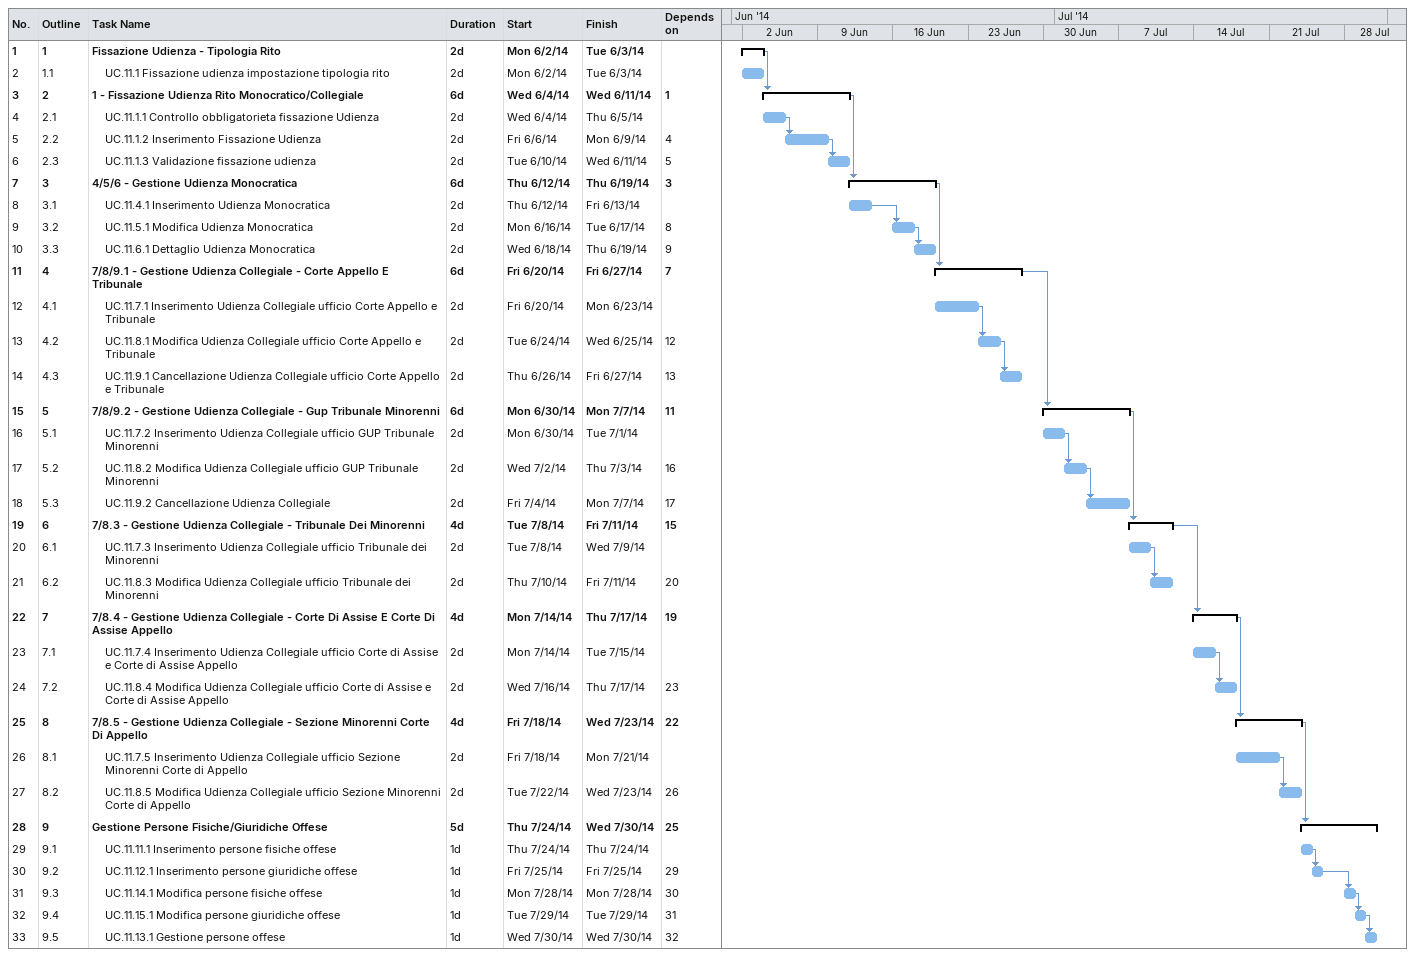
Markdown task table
| ID | WBS | Task | Duration | Start | Finish | Predecessors |
|---|---|---|---|---|---|---|
| 1 | 1 | **Fissazione Udienza - Tipologia Rito** | 2d | 2014-06-02 | 2014-06-03 |  |
| 2 | 1.1 | UC.11.1 Fissazione udienza impostazione tipologia rito | 2d | 2014-06-02 | 2014-06-03 |  |
| 3 | 2 | **1 - Fissazione Udienza Rito Monocratico/Collegiale** | 6d | 2014-06-04 | 2014-06-11 | 1 |
| 4 | 2.1 | UC.11.1.1 Controllo obbligatorieta fissazione Udienza | 2d | 2014-06-04 | 2014-06-05 |  |
| 5 | 2.2 | UC.11.1.2 Inserimento Fissazione Udienza | 2d | 2014-06-06 | 2014-06-09 | 4 |
| 6 | 2.3 | UC.11.1.3 Validazione fissazione udienza | 2d | 2014-06-10 | 2014-06-11 | 5 |
| 7 | 3 | **4/5/6 - Gestione Udienza Monocratica** | 6d | 2014-06-12 | 2014-06-19 | 3 |
| 8 | 3.1 | UC.11.4.1 Inserimento Udienza Monocratica | 2d | 2014-06-12 | 2014-06-13 |  |
| 9 | 3.2 | UC.11.5.1 Modifica Udienza Monocratica | 2d | 2014-06-16 | 2014-06-17 | 8 |
| 10 | 3.3 | UC.11.6.1 Dettaglio Udienza Monocratica | 2d | 2014-06-18 | 2014-06-19 | 9 |
| 11 | 4 | **7/8/9.1 - Gestione Udienza Collegiale - Corte Appello E Tribunale** | 6d | 2014-06-20 | 2014-06-27 | 7 |
| 12 | 4.1 | UC.11.7.1 Inserimento Udienza Collegiale ufficio Corte Appello e Tribunale | 2d | 2014-06-20 | 2014-06-23 |  |
| 13 | 4.2 | UC.11.8.1 Modifica Udienza Collegiale ufficio Corte Appello e Tribunale | 2d | 2014-06-24 | 2014-06-25 | 12 |
| 14 | 4.3 | UC.11.9.1 Cancellazione Udienza Collegiale ufficio Corte Appello e Tribunale | 2d | 2014-06-26 | 2014-06-27 | 13 |
| 15 | 5 | **7/8/9.2 - Gestione Udienza Collegiale - Gup Tribunale Minorenni** | 6d | 2014-06-30 | 2014-07-07 | 11 |
| 16 | 5.1 | UC.11.7.2 Inserimento Udienza Collegiale ufficio GUP Tribunale Minorenni | 2d | 2014-06-30 | 2014-07-01 |  |
| 17 | 5.2 | UC.11.8.2 Modifica Udienza Collegiale ufficio GUP Tribunale Minorenni | 2d | 2014-07-02 | 2014-07-03 | 16 |
| 18 | 5.3 | UC.11.9.2 Cancellazione Udienza Collegiale | 2d | 2014-07-04 | 2014-07-07 | 17 |
| 19 | 6 | **7/8.3 - Gestione Udienza Collegiale - Tribunale Dei Minorenni** | 4d | 2014-07-08 | 2014-07-11 | 15 |
| 20 | 6.1 | UC.11.7.3 Inserimento Udienza Collegiale ufficio Tribunale dei Minorenni | 2d | 2014-07-08 | 2014-07-09 |  |
| 21 | 6.2 | UC.11.8.3 Modifica Udienza Collegiale ufficio Tribunale dei Minorenni | 2d | 2014-07-10 | 2014-07-11 | 20 |
| 22 | 7 | **7/8.4 - Gestione Udienza Collegiale - Corte Di Assise E Corte Di Assise Appello** | 4d | 2014-07-14 | 2014-07-17 | 19 |
| 23 | 7.1 | UC.11.7.4 Inserimento Udienza Collegiale ufficio Corte di Assise e Corte di Assise Appello | 2d | 2014-07-14 | 2014-07-15 |  |
| 24 | 7.2 | UC.11.8.4 Modifica Udienza Collegiale ufficio Corte di Assise e Corte di Assise Appello | 2d | 2014-07-16 | 2014-07-17 | 23 |
| 25 | 8 | **7/8.5 - Gestione Udienza Collegiale - Sezione Minorenni Corte Di Appello** | 4d | 2014-07-18 | 2014-07-23 | 22 |
| 26 | 8.1 | UC.11.7.5 Inserimento Udienza Collegiale ufficio Sezione Minorenni Corte di Appello | 2d | 2014-07-18 | 2014-07-21 |  |
| 27 | 8.2 | UC.11.8.5 Modifica Udienza Collegiale ufficio Sezione Minorenni Corte di Appello | 2d | 2014-07-22 | 2014-07-23 | 26 |
| 28 | 9 | **Gestione Persone Fisiche/Giuridiche Offese** | 5d | 2014-07-24 | 2014-07-30 | 25 |
| 29 | 9.1 | UC.11.11.1 Inserimento persone fisiche offese | 1d | 2014-07-24 | 2014-07-24 |  |
| 30 | 9.2 | UC.11.12.1 Inserimento persone giuridiche offese | 1d | 2014-07-25 | 2014-07-25 | 29 |
| 31 | 9.3 | UC.11.14.1 Modifica persone fisiche offese | 1d | 2014-07-28 | 2014-07-28 | 30 |
| 32 | 9.4 | UC.11.15.1 Modifica persone giuridiche offese | 1d | 2014-07-29 | 2014-07-29 | 31 |
| 33 | 9.5 | UC.11.13.1 Gestione persone offese | 1d | 2014-07-30 | 2014-07-30 | 32 |
